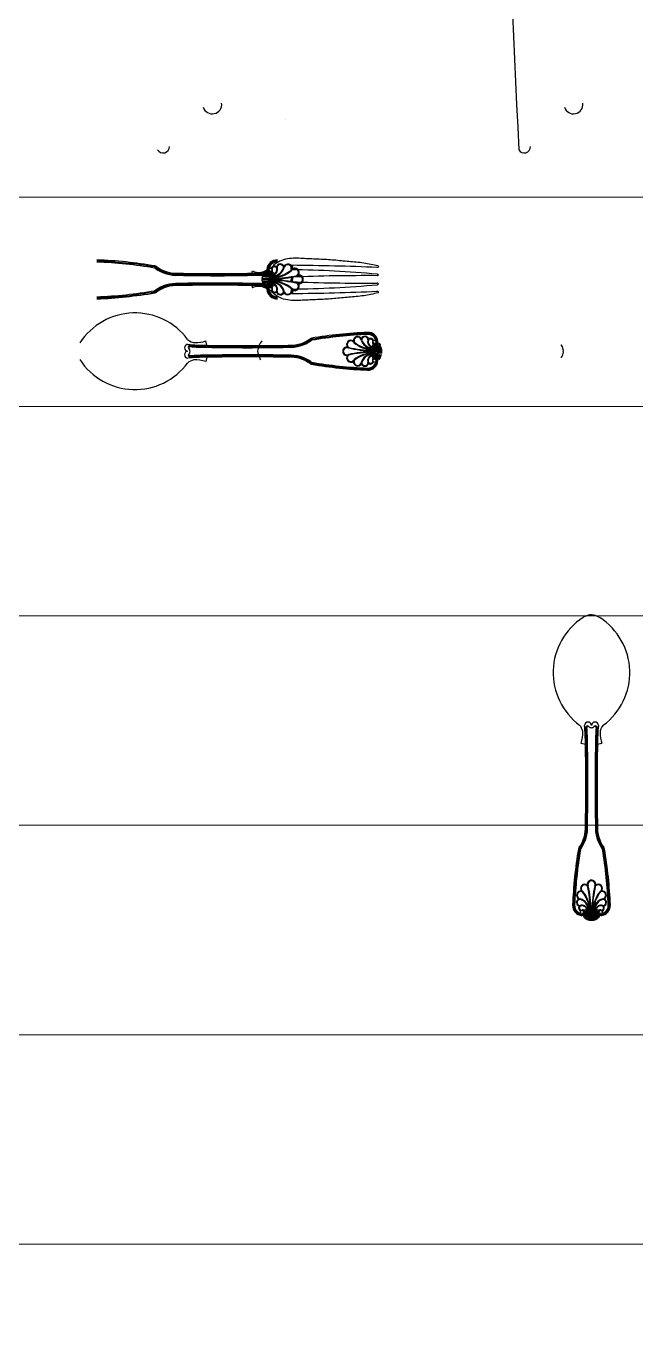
# Model space of a CAD drawing. Header units: millimetres. Extents: x -18512 to 101824, y -95768 to 52898.
# Drawn here: x 32313 to 32604, y -52095 to -51471 of the extents above; entities that cross this region are included whole.
import ezdxf

# ---------------------------------------------------------------- set-up
doc = ezdxf.new("R2010")
doc.units = ezdxf.units.MM
doc.header["$LTSCALE"] = 25
doc.layers.add('1547 I-StB-p-00-GA$0$WD-FURNITURE-DETAIL', color=126, linetype='Continuous')
doc.layers.add('wood flooring', color=8, linetype='Continuous', lineweight=13)

msp = doc.modelspace()

# ---------------------------------------------------------------- hatches: boundary and pattern name
at = {"layer": 'wood flooring'}
h = msp.add_hatch(dxfattribs=at)
h.set_pattern_fill('_USER', color=256, scale=100, pattern_type=0)
h.set_pattern_definition([(360, (338285.01, 171947.46), (-2e-14, 100), [])])
h.paths.add_polyline_path([(33755.49, -49171.88), (31012.89, -49171.88), (31012.89, -49811.47), (31012.89, -62446.88), (32698.09, -62446.88), (32698.09, -63146.88), (33808.09, -63146.88)])

# ---------------------------------------------------------------- linework, layer by layer
at = {"layer": '1547 I-StB-p-00-GA$0$WD-FURNITURE-DETAIL'}
for p, q in [((32437.21, -51515.46), (32437.21, -51515.46)), ((32439.93, -51586.83), (32439.93, -51585.41)), ((32440.64, -51586.83), (32440.64, -51585.41)), ((32421.26, -51588.81), (32421.51, -51587.74)), ((32431.17, -51591.62), (32426.24, -51591.52)), ((32426.3, -51590.99), (32431.17, -51591.3)), ((32431.16, -51590.99), (32426.42, -51590.46)), ((32431.15, -51590.68), (32426.6, -51589.91)), ((32431.14, -51590.37), (32426.86, -51589.38)), ((32431.12, -51590.05), (32427.19, -51588.87)), ((32431.1, -51589.75), (32427.59, -51588.39)), ((32431.07, -51589.44), (32428.04, -51587.96)), ((32439.93, -51591.05), (32439.93, -51591.77)), ((32439.93, -51592.5), (32439.93, -51591.77)), ((32440.64, -51591.05), (32440.64, -51591.77)), ((32440.64, -51592.5), (32440.64, -51591.77)), ((32421.26, -51594.74), (32421.51, -51595.81)), ((32431.17, -51591.93), (32426.24, -51592.03)), ((32426.3, -51592.55), (32431.17, -51592.24)), ((32431.16, -51592.55), (32426.42, -51593.09)), ((32431.15, -51592.87), (32426.6, -51593.63)), ((32431.14, -51593.18), (32426.86, -51594.17)), ((32431.12, -51593.49), (32427.19, -51594.68)), ((32431.1, -51593.8), (32427.59, -51595.16)), ((32431.07, -51594.11), (32428.04, -51595.58)), ((32430.96, -51595.06), (32430.58, -51595.06)), ((32439.93, -51596.72), (32439.93, -51598.14)), ((32440.64, -51596.72), (32440.64, -51598.14)), ((32399.65, -51623.22), (32399.17, -51621.15)), ((32478.75, -51624.13), (32482.15, -51622.81)), ((32478.78, -51623.83), (32481.71, -51622.4)), ((32478.88, -51622.91), (32479.25, -51622.91)), ((32399.67, -51628.96), (32399.2, -51631.03)), ((32483.39, -51625.33), (32478.68, -51625.63)), ((32478.68, -51625.94), (32483.45, -51625.84)), ((32478.68, -51626.24), (32483.45, -51626.34)), ((32483.39, -51626.84), (32478.68, -51626.54)), ((32478.69, -51625.33), (32483.28, -51624.81)), ((32478.69, -51626.84), (32483.28, -51627.36)), ((32478.7, -51625.03), (32483.1, -51624.29)), ((32478.7, -51627.15), (32483.1, -51627.89)), ((32478.71, -51624.72), (32482.85, -51623.77)), ((32478.71, -51627.45), (32482.85, -51628.4)), ((32478.73, -51624.42), (32482.54, -51623.27)), ((32478.73, -51627.75), (32482.54, -51628.9)), ((32478.75, -51628.05), (32482.15, -51629.37)), ((32478.78, -51628.35), (32481.71, -51629.78)), ((32580.45, -51813.83), (32578.37, -51813.36)), ((32586.19, -51813.81), (32588.26, -51813.33)), ((32581.06, -51892.93), (32579.63, -51895.87)), ((32581.36, -51892.91), (32580.04, -51896.31)), ((32581.65, -51892.89), (32580.5, -51896.69)), ((32581.95, -51892.87), (32581, -51897.01)), ((32582.26, -51892.86), (32581.52, -51897.26)), ((32582.56, -51892.85), (32582.04, -51897.44)), ((32582.56, -51897.55), (32582.86, -51892.84)), ((32583.17, -51892.84), (32583.07, -51897.61)), ((32583.47, -51892.84), (32583.56, -51897.61)), ((32584.07, -51897.55), (32583.77, -51892.84)), ((32584.07, -51892.85), (32584.59, -51897.44)), ((32584.38, -51892.86), (32585.12, -51897.26)), ((32584.68, -51892.87), (32585.63, -51897.01)), ((32584.98, -51892.89), (32586.13, -51896.69)), ((32585.28, -51892.91), (32586.6, -51896.31)), ((32585.58, -51892.93), (32587.01, -51895.87)), ((32586.5, -51893.04), (32586.5, -51893.41))]:
    msp.add_line(p, q, dxfattribs=at)
for centre, radius in [((32430.16, -51587.18), 0.807), ((32430.16, -51596.37), 0.807), ((32479.66, -51621.64), 0.781), ((32479.66, -51630.54), 0.781), ((32578.87, -51893.82), 0.781), ((32587.77, -51893.82), 0.781)]:
    msp.add_circle(centre, radius, dxfattribs=at)
for centre, radius, start, end in [((43056.58, -51022.75), 10520.2, 178.990587, 182.762769), ((32402.31, -51508.2), 4.51, 197.41464, 7.42277), ((32574.73, -51508.21), 4.51, 197.41464, 7.42277), ((32378.81, -51528.36), 3, 209.24681, 1.01409), ((32551.23, -51528.37), 3, 209.24681, 1.01409), ((32338.33, -51801.65), 218.36, 80.39252, 87.67127), ((32338.33, -51801.65), 218.87, 80.39252, 87.67127), ((32338.33, -51801.65), 219.38, 80.39252, 87.67127), ((32338.33, -51801.65), 219.38, 80.39252, 87.67127), ((32374.67, -51587.02), 1.69, 53.91929, 80.39252), ((32433.27, -51587.35), 4.9, 87.81295, 175.67093), ((32433.26, -51587.32), 4.36, 87.67986, 175.98062), ((32433.26, -51587.32), 3.85, 87.67986, 172.20689), ((32432.09, -51587.04), 1.62, 54.40564, 159.71409), ((32432.09, -51587.04), 1.62, 54.40564, 159.71409), ((32434.8, -51586.19), 1.82, 19.52396, 165.27709), ((32434.8, -51586.19), 1.82, 19.52396, 165.27709), ((32434.8, -51586.19), 1.51, 358.78424, 179.55904), ((32434.8, -51586.19), 1.51, 358.78424, 179.55904), ((32438.38, -51586.52), 2.08, 352.26248, 153.26726), ((32438.38, -51586.52), 2.08, 352.26248, 153.26726), ((32438.38, -51586.52), 1.77, 331.63335, 170.55921), ((32438.38, -51586.52), 1.77, 331.63335, 170.55921), ((32440.28, -51585.41), 0.354, 89.47736, 180), ((32430.72, -52769), 1183.99, 87.56792, 89.53708), ((32440.98, -51585.41), 0.344, 87.83621, 180.68135), ((32374.67, -51587.02), 0.678, 53.91929, 80.39252), ((32374.67, -51587.02), 1.19, 53.91929, 80.39252), ((32385.43, -51572.25), 17.6, 233.91929, 273.21721), ((32385.43, -51572.25), 17.1, 233.91929, 273.21721), ((32385.43, -51572.25), 16.59, 233.91929, 273.21721), ((32403.9, -50754.49), 835.51, 268.79592, 271.19165), ((32403.9, -50754.48), 835.01, 268.79584, 271.19174), ((32403.9, -50754.47), 834.52, 268.79575, 271.19182), ((32421.14, -51483.52), 105.29, 270.06408, 275.14105), ((32421.14, -51483.52), 105.8, 270.06408, 274.55624), ((32421.14, -51483.52), 106.31, 270.06408, 274.53015), ((32421.14, -51483.52), 106.31, 270.06408, 274.53015), ((32424.47, -51582.09), 6.38, 242.31309, 292.55963), ((32426.24, -51591.77), 0.256, 87.67085, 272.32915), ((32426.27, -51591.25), 0.264, 83.94764, 263.94764), ((32426.36, -51590.72), 0.275, 77.68238, 257.68238), ((32426.51, -51590.18), 0.286, 71.16419, 251.16419), ((32426.73, -51589.65), 0.296, 64.39486, 244.39486), ((32427.02, -51589.12), 0.305, 57.39634, 237.39634), ((32423.05, -51576.42), 12.19, 288.52334, 308.67995), ((32427.39, -51588.63), 0.312, 50.21947, 230.21947), ((32427.81, -51588.17), 0.312, 42.97141, 222.97141), ((32431.17, -51591.77), 4.93, 122.72018, 129.34778), ((32430.14, -51587.01), 1.75, 168.6831, 239.85785), ((32430.14, -51587.01), 1.23, 168.22436, 239.85785), ((32429.89, -51587.49), 1.21, 238.61747, 56.0831), ((32431.3, -51591.75), 1.82, 130.78539, 180.76087), ((32431.3, -51591.75), 1.82, 130.78539, 180.76087), ((32431.3, -51591.8), 1.82, 179.23913, 229.21461), ((32429.9, -51587.08), 1.06, 249.08378, 354.7865), ((32429.49, -51590.14), 0.645, 336.40917, 85.97071), ((32429.52, -51589.8), 0.817, 315.54419, 88.5176), ((32430.58, -51590.08), 1.69, 270, 90), ((32430.58, -51593.47), 1.69, 270, 90), ((32432.09, -51587.04), 1.31, 54.40564, 165.31334), ((32432, -51586.96), 1.2, 35.58534, 167.93516), ((32408.37, -51591.53), 22.8, 359.38551, 8.53825), ((32408.37, -51592.02), 22.8, 351.46175, 0.61449), ((32430.84, -51587.13), 2.31, 275.80756, 21.99045), ((32430.83, -51587.13), 2.63, 275.80055, 21.10788), ((32431.16, -51584.69), 5.37, 270.03992, 343.34123), ((32431.17, -51584.69), 5.67, 269.99654, 344.28767), ((32430.52, -51575.73), 14.96, 272.46639, 308.97297), ((32430.53, -51575.75), 15.26, 272.39522, 309.23786), ((32429.42, -51529.09), 62.24, 271.6084, 282.37674), ((32429.45, -51529.42), 62.22, 271.5779, 282.51661), ((32432.46, -51586.49), 0.637, 21.92291, 52.63444), ((32440.28, -51586.83), 0.354, 180, 269.27156), ((32440.28, -51591.05), 0.354, 92.45285, 180), ((32441.71, -51588.45), 1.77, 306.21356, 149.93084), ((32474.79, -52423), 833.02, 89.57561, 92.37531), ((32434.89, -52091.23), 504.08, 84.75533, 89.38699), ((32441.71, -51588.45), 2.08, 322.8986, 127.59919), ((32441, -51586.82), 0.368, 180.91883, 267.04538), ((32441.05, -51591.07), 0.413, 100.3988, 176.75405), ((32443.68, -51591.77), 1.77, 245.43065, 90), ((32443.68, -51591.77), 1.77, 270, 114.56935), ((32443.68, -51591.77), 2.08, 261.76469, 90), ((32443.68, -51591.77), 2.08, 270, 98.23531), ((32338.33, -51381.89), 218.36, 272.32873, 279.60748), ((32338.33, -51381.89), 218.87, 272.32873, 279.60748), ((32374.67, -51596.52), 0.678, 279.60748, 306.08071), ((32374.67, -51596.52), 1.19, 279.60748, 306.08071), ((32374.67, -51596.52), 1.69, 279.60748, 306.08071), ((32385.43, -51611.3), 17.6, 86.78279, 126.08071), ((32385.43, -51611.3), 17.1, 86.78279, 126.08071), ((32385.43, -51611.3), 16.59, 86.78279, 126.08071), ((32403.81, -52429.05), 835.51, 88.80214, 91.19786), ((32403.81, -52429.06), 835.01, 88.80205, 91.19795), ((32403.81, -52429.07), 834.52, 88.80197, 91.19803), ((32421.14, -51700.03), 106.31, 85.46985, 89.93592), ((32421.14, -51700.03), 105.8, 85.44376, 89.93592), ((32421.14, -51700.03), 105.29, 84.85895, 89.93592), ((32424.47, -51601.46), 6.38, 67.44037, 117.68691), ((32426.27, -51592.29), 0.264, 96.05236, 276.05236), ((32426.36, -51592.82), 0.275, 102.31762, 282.31762), ((32426.51, -51593.36), 0.286, 108.83581, 288.83581), ((32426.73, -51593.9), 0.296, 115.60514, 295.60514), ((32427.02, -51594.42), 0.305, 122.60366, 302.60366), ((32423.05, -51607.13), 12.19, 51.32005, 71.47666), ((32427.39, -51594.92), 0.312, 129.78053, 309.78053), ((32427.81, -51595.37), 0.312, 137.02859, 317.02859), ((32431.17, -51591.77), 4.93, 230.65222, 237.27982), ((32430.14, -51596.54), 1.75, 120.14215, 191.3169), ((32433.27, -51596.2), 4.9, 184.32907, 272.18705), ((32430.14, -51596.54), 1.23, 120.14215, 179.67328), ((32433.26, -51596.22), 4.36, 184.01938, 272.32014), ((32429.89, -51596.06), 1.21, 303.9169, 121.38253), ((32433.26, -51596.22), 3.85, 187.79311, 272.32014), ((32429.9, -51596.47), 1.06, 5.2135, 110.91622), ((32429.49, -51593.41), 0.645, 274.02929, 23.59083), ((32429.52, -51593.75), 0.817, 271.4824, 44.45581), ((32432.09, -51596.5), 1.62, 200.28591, 305.59436), ((32432.09, -51596.5), 1.31, 194.68666, 305.59436), ((32430.77, -51596.51), 2.42, 341.02499, 82.72373), ((32430.82, -51596.42), 2.64, 339.00097, 83.95927), ((32431.16, -51598.86), 5.37, 16.65877, 90.45626), ((32431.17, -51598.85), 5.67, 15.71233, 90.28988), ((32430.52, -51607.82), 14.96, 51.02703, 87.58923), ((32430.53, -51607.8), 15.26, 50.76214, 87.62363), ((32429.45, -51654.12), 62.21, 77.48292, 88.42257), ((32429.42, -51654.46), 62.24, 77.62326, 88.3916), ((32432.46, -51597.06), 0.637, 307.36556, 338.07709), ((32434.8, -51597.35), 1.82, 194.72291, 340.47604), ((32434.8, -51597.35), 1.51, 180.44096, 1.21576), ((32438.38, -51597.03), 2.08, 206.73274, 7.73752), ((32438.38, -51597.03), 1.77, 189.44079, 28.36665), ((32440.28, -51592.5), 0.354, 180, 267.54715), ((32440.28, -51596.72), 0.354, 90.72844, 180), ((32441.71, -51595.09), 1.77, 210.06916, 53.78644), ((32474.79, -50760.54), 833.02, 267.62469, 270.42439), ((32434.89, -51092.32), 504.08, 270.61301, 275.24467), ((32430.72, -50414.54), 1183.99, 270.46292, 272.43208), ((32441.71, -51595.09), 2.08, 232.40081, 37.1014), ((32441.05, -51592.47), 0.413, 183.24595, 259.6012), ((32441, -51596.73), 0.368, 92.95462, 179.08117), ((32338.33, -51381.89), 219.38, 272.32873, 279.60748), ((32338.33, -51381.89), 219.38, 272.32873, 279.60748), ((32440.28, -51598.14), 0.354, 180, 270.52264), ((32440.98, -51598.14), 0.344, 179.31865, 272.16379), ((32365.4, -51639.11), 31.32, 36.60686, 147.05541), ((32390.64, -51624.45), 1.64, 90, 270), ((32394.28, -51616.7), 5.28, 225.02429, 270.53007), ((32399.77, -51521.29), 101.92, 264.85895, 269.93592), ((32394.33, -51607.55), 14.43, 269.38801, 289.62385), ((32432.75, -51626.86), 8.83, 139.80875, 174.95152), ((32439.5, -51607.19), 17.04, 266.78279, 306.08071), ((32439.5, -51607.19), 16.55, 266.78279, 306.08071), ((32439.5, -51607.19), 16.06, 266.78279, 306.08071), ((32449.92, -51621.49), 1.64, 99.60748, 126.08071), ((32449.92, -51621.49), 1.15, 99.60748, 126.08071), ((32449.92, -51621.49), 0.656, 99.60748, 126.08071), ((32485.09, -51829.26), 212.37, 92.32873, 99.60748), ((32485.09, -51829.26), 212.37, 92.32873, 99.60748), ((32485.09, -51829.26), 211.87, 92.32873, 99.60748), ((32485.09, -51829.26), 211.38, 92.32873, 99.60748), ((32468.47, -51622.87), 2.02, 52.40081, 217.1014), ((32468.47, -51622.87), 1.72, 30.06916, 233.78644), ((32471.71, -51621), 2.02, 26.73274, 187.73752), ((32479.3, -51610.57), 14.77, 230.76214, 267.62363), ((32471.71, -51621), 1.72, 9.44079, 208.36665), ((32479.31, -51610.55), 14.49, 231.02703, 267.58923), ((32478.68, -51619.23), 5.49, 195.71233, 270.28988), ((32475.17, -51620.68), 1.77, 14.72291, 160.47604), ((32475.17, -51620.68), 1.46, 0.44096, 181.21576), ((32478.69, -51619.23), 5.2, 196.65877, 270.45626), ((32476.65, -51621.8), 4.74, 4.32907, 92.18705), ((32479.02, -51621.59), 2.55, 159.00097, 263.95927), ((32476.65, -51621.78), 4.22, 4.01938, 92.32014), ((32476.65, -51621.78), 3.73, 7.79311, 92.32014), ((32479.07, -51621.5), 2.34, 161.02499, 262.72373), ((32477.43, -51620.97), 0.616, 127.36556, 158.07709), ((32477.79, -51621.51), 1.57, 20.28591, 125.59436), ((32477.79, -51621.51), 1.26, 14.68666, 125.59436), ((32500.75, -51625.85), 22.07, 171.46175, 180.61449), ((32479.92, -51621.94), 1.17, 123.9169, 301.38253), ((32479.91, -51621.54), 1.03, 185.2135, 290.91622), ((32479.68, -51621.48), 1.19, 300.14215, 359.67328), ((32479.68, -51621.48), 1.7, 300.14215, 11.3169), ((32478.68, -51626.09), 4.77, 50.65222, 57.27982), ((32481.93, -51622.6), 0.302, 317.02859, 137.02859), ((32482.34, -51623.04), 0.302, 309.78053, 129.78053), ((32390.64, -51627.73), 1.64, 90, 270), ((32399.77, -51730.88), 101.92, 90.06408, 95.14105), ((32391.65, -51624.18), 0.791, 91.4824, 224.45581), ((32391.65, -51628), 0.791, 135.54419, 268.5176), ((32391.68, -51624.5), 0.624, 94.02929, 203.59083), ((32391.68, -51627.67), 0.624, 156.40917, 265.97071), ((32389.94, -51626.06), 1.76, 359.23913, 49.21461), ((32389.94, -51626.11), 1.76, 310.78539, 0.76087), ((32389.94, -51626.11), 1.76, 310.78539, 0.76087), ((32399.77, -51521.29), 102.42, 265.44376, 269.93592), ((32399.77, -51730.88), 102.42, 90.06408, 94.55624), ((32399.77, -51521.29), 102.91, 265.46985, 269.93592), ((32399.77, -51730.88), 102.91, 90.06408, 94.53015), ((32399.77, -51730.88), 102.91, 90.06408, 94.53015), ((32419.13, -50549.64), 1074.74, 268.96086, 271.03914), ((32419.03, -52702.54), 1074.74, 88.95547, 91.03375), ((32419.13, -50549.64), 1073.76, 268.96086, 271.03914), ((32419.13, -50549.64), 1074.25, 268.96086, 271.03914), ((32419.03, -52702.54), 1074.25, 88.95547, 91.03375), ((32419.03, -52702.54), 1073.76, 88.95547, 91.03375), ((32429.9, -51626.09), 5.94, 180, 210.46252), ((32432.75, -51625.31), 8.83, 205.41403, 213.19798), ((32439.5, -51644.99), 17.04, 53.91929, 93.21721), ((32439.5, -51644.99), 16.55, 53.91929, 93.21721), ((32439.5, -51644.99), 16.06, 53.91929, 93.21721), ((32466.58, -51626.09), 2.02, 81.76469, 270), ((32466.58, -51626.09), 2.02, 90, 278.23531), ((32466.58, -51626.09), 1.72, 65.43065, 270), ((32466.58, -51626.09), 1.72, 90, 294.56935), ((32468.47, -51629.3), 2.02, 142.8986, 307.59919), ((32468.47, -51629.3), 1.72, 126.21356, 329.93084), ((32480.34, -51565.73), 60.23, 257.48292, 268.42257), ((32480.34, -51686.45), 60.23, 91.5779, 102.51661), ((32480.37, -51565.41), 60.25, 257.62326, 268.3916), ((32480.37, -51686.77), 60.25, 91.6084, 102.37674), ((32479.3, -51641.6), 14.77, 92.39522, 129.23786), ((32479.31, -51641.62), 14.49, 92.46639, 128.97297), ((32478.68, -51632.94), 5.49, 89.99654, 164.28767), ((32478.69, -51632.95), 5.2, 90.03992, 163.34123), ((32479.01, -51630.59), 2.54, 95.80055, 201.10788), ((32479, -51630.58), 2.24, 95.80756, 201.99045), ((32500.75, -51626.32), 22.07, 179.38551, 188.53825), ((32479.92, -51630.23), 1.17, 58.61747, 236.0831), ((32479.68, -51630.7), 1.7, 348.6831, 59.85785), ((32482.34, -51629.13), 0.302, 230.21947, 50.21947), ((32568.91, -51623.52), 0.296, 302.60366, 122.60366), ((32568.91, -51628.65), 0.296, 237.39634, 57.39634), ((32569.19, -51624.03), 0.287, 295.60514, 115.60514), ((32569.19, -51628.15), 0.287, 244.39486, 64.39486), ((32569.4, -51624.55), 0.277, 288.83581, 108.83581), ((32569.4, -51627.63), 0.277, 251.16419, 71.16419), ((32569.55, -51625.07), 0.266, 282.31762, 102.31762), ((32569.55, -51627.1), 0.266, 257.68238, 77.68238), ((32569.63, -51625.58), 0.256, 276.05236, 96.05236), ((32569.63, -51626.59), 0.256, 263.94764, 83.94764), ((32569.66, -51626.09), 0.248, 267.67085, 92.32915), ((32365.4, -51613.06), 31.32, 212.94459, 323.39314), ((32394.28, -51635.47), 5.28, 98.97519, 134.97571), ((32394.43, -51644.65), 14.43, 70.71283, 93.9014), ((32449.92, -51630.69), 1.64, 233.91929, 260.39252), ((32449.92, -51630.69), 1.15, 233.91929, 260.39252), ((32449.92, -51630.69), 0.656, 233.91929, 260.39252), ((32485.09, -51422.92), 212.37, 260.39252, 267.67127), ((32485.09, -51422.92), 212.37, 260.39252, 267.67127), ((32485.09, -51422.92), 211.87, 260.39252, 267.67127), ((32485.09, -51422.92), 211.38, 260.39252, 267.67127), ((32471.71, -51631.17), 2.02, 172.26248, 333.26726), ((32471.71, -51631.17), 2.02, 172.26248, 333.26726), ((32471.71, -51631.17), 1.72, 151.63335, 350.55921), ((32471.71, -51631.17), 1.72, 151.63335, 350.55921), ((32475.17, -51631.49), 1.77, 199.52396, 345.27709), ((32475.17, -51631.49), 1.77, 199.52396, 345.27709), ((32475.17, -51631.49), 1.46, 178.78424, 359.55904), ((32475.17, -51631.49), 1.46, 178.78424, 359.55904), ((32476.65, -51630.37), 4.74, 267.81295, 355.67093), ((32476.65, -51630.4), 4.22, 267.67986, 355.98062), ((32476.65, -51630.4), 3.73, 267.67986, 352.20689), ((32477.43, -51631.2), 0.616, 201.92291, 232.63444), ((32477.79, -51630.66), 1.57, 234.40564, 339.71409), ((32477.79, -51630.66), 1.57, 234.40564, 339.71409), ((32477.88, -51630.74), 1.16, 215.58534, 347.93516), ((32477.79, -51630.66), 1.26, 234.40564, 345.31334), ((32479.91, -51630.63), 1.03, 69.08378, 174.7865), ((32479.68, -51630.7), 1.19, 348.22436, 59.85785), ((32478.68, -51626.09), 4.77, 302.72018, 309.34778), ((32481.93, -51629.57), 0.302, 222.97141, 42.97141), ((32596.34, -51779.56), 31.32, 122.94459, 233.39314), ((32584.09, -51760.7), 8.83, 115.41403, 123.19798), ((32583.32, -51757.85), 5.94, 90, 120.46252), ((32582.54, -51760.7), 8.83, 49.80875, 84.95152), ((32570.29, -51779.56), 31.32, 306.60686, 57.05541), ((32581.68, -51804.79), 1.64, 0, 180), ((32584.96, -51804.79), 1.64, 0, 180), ((32573.93, -51808.43), 5.28, 8.97519, 44.97571), ((32564.75, -51808.59), 14.43, 340.71283, 3.9014), ((32478.52, -51813.93), 101.92, 0.06408, 5.14105), ((32581.41, -51805.81), 0.791, 45.54419, 178.5176), ((32478.52, -51813.93), 102.42, 0.06408, 4.55624), ((32581.73, -51805.84), 0.624, 66.40917, 175.97071), ((32478.52, -51813.93), 102.91, 0.06408, 4.53015), ((32478.52, -51813.93), 102.91, 0.06408, 4.53015), ((32583.29, -51804.1), 1.76, 220.78539, 270.76087), ((32583.29, -51804.1), 1.76, 220.78539, 270.76087), ((32583.34, -51804.1), 1.76, 269.23913, 319.21461), ((32584.9, -51805.84), 0.624, 4.02929, 113.59083), ((32585.23, -51805.81), 0.791, 1.4824, 134.45581), ((32688.11, -51813.93), 102.91, 175.46985, 179.93592), ((32688.11, -51813.93), 102.42, 175.44376, 179.93592), ((32688.11, -51813.93), 101.92, 174.85895, 179.93592), ((32592.7, -51808.43), 5.28, 135.02429, 180.53007), ((32601.85, -51808.48), 14.43, 179.38801, 199.62385), ((31506.86, -51833.18), 1073.76, 358.95547, 1.03375), ((31506.86, -51833.18), 1074.25, 358.95547, 1.03375), ((31506.86, -51833.18), 1074.74, 358.95547, 1.03375), ((33659.77, -51833.29), 1074.74, 178.96086, 181.03914), ((33659.77, -51833.29), 1074.25, 178.96086, 181.03914), ((33659.77, -51833.29), 1073.76, 178.96086, 181.03914), ((32564.42, -51853.66), 16.06, 323.91929, 3.21721), ((32564.42, -51853.66), 16.55, 323.91929, 3.21721), ((32564.42, -51853.66), 17.04, 323.91929, 3.21721), ((32602.22, -51853.66), 17.04, 176.78279, 216.08071), ((32602.22, -51853.66), 16.55, 176.78279, 216.08071), ((32602.22, -51853.66), 16.06, 176.78279, 216.08071), ((32786.49, -51899.25), 212.37, 170.39252, 177.67127), ((32786.49, -51899.25), 212.37, 170.39252, 177.67127), ((32786.49, -51899.25), 211.87, 170.39252, 177.67127), ((32786.49, -51899.25), 211.38, 170.39252, 177.67127), ((32578.72, -51864.08), 1.64, 143.91929, 170.39252), ((32578.72, -51864.08), 1.15, 143.91929, 170.39252), ((32578.72, -51864.08), 0.656, 143.91929, 170.39252), ((32587.92, -51864.08), 0.656, 9.60748, 36.08071), ((32380.15, -51899.25), 211.38, 2.32873, 9.60748), ((32587.92, -51864.08), 1.15, 9.60748, 36.08071), ((32380.15, -51899.25), 211.87, 2.32873, 9.60748), ((32587.92, -51864.08), 1.64, 9.60748, 36.08071), ((32380.15, -51899.25), 212.37, 2.32873, 9.60748), ((32380.15, -51899.25), 212.37, 2.32873, 9.60748), ((32583.32, -51880.73), 2.02, 351.76469, 180), ((32583.32, -51880.73), 2.02, 0, 188.23531), ((32583.32, -51880.73), 1.72, 335.43065, 180), ((32583.32, -51880.73), 1.72, 0, 204.56935), ((32578.23, -51885.86), 2.02, 82.26248, 243.26726), ((32578.23, -51885.86), 2.02, 82.26248, 243.26726), ((32578.23, -51885.86), 1.72, 61.63335, 260.55921), ((32578.23, -51885.86), 1.72, 61.63335, 260.55921), ((32580.1, -51882.63), 2.02, 52.8986, 217.59919), ((32580.1, -51882.63), 1.72, 36.21356, 239.93084), ((32567.78, -51893.46), 14.49, 2.46639, 38.97297), ((32567.8, -51893.46), 14.77, 2.39522, 39.23786), ((32522.64, -51894.53), 60.25, 1.6084, 12.37674), ((32522.96, -51894.5), 60.23, 1.5779, 12.51661), ((32643.67, -51894.5), 60.23, 167.48292, 178.42257), ((32644, -51894.53), 60.25, 167.62326, 178.3916), ((32598.83, -51893.46), 14.77, 140.76214, 177.62363), ((32598.85, -51893.46), 14.49, 141.02703, 177.58923), ((32586.53, -51882.63), 1.72, 300.06916, 143.78644), ((32586.53, -51882.63), 2.02, 322.40081, 127.1014), ((32588.4, -51885.86), 1.72, 279.44079, 118.36665), ((32588.4, -51885.86), 2.02, 296.73274, 97.73752), ((32579.03, -51890.8), 4.74, 177.81295, 265.67093), ((32579.01, -51890.81), 4.22, 177.67986, 265.98062), ((32579.01, -51890.81), 3.73, 177.67986, 262.20689), ((32577.91, -51889.33), 1.77, 109.52396, 255.27709), ((32577.91, -51889.33), 1.77, 109.52396, 255.27709), ((32577.91, -51889.33), 1.46, 88.78424, 269.55904), ((32577.91, -51889.33), 1.46, 88.78424, 269.55904), ((32578.74, -51891.95), 1.57, 144.40564, 249.71409), ((32578.74, -51891.95), 1.57, 144.40564, 249.71409), ((32578.74, -51891.95), 1.26, 144.40564, 255.31334), ((32578.66, -51892.03), 1.16, 125.58534, 257.93516), ((32578.2, -51891.59), 0.616, 111.92291, 142.63444), ((32578.82, -51893.17), 2.54, 5.80055, 111.10788), ((32576.46, -51892.84), 5.49, 359.99654, 74.28767), ((32576.46, -51892.85), 5.2, 0.03992, 73.34123), ((32578.82, -51893.16), 2.24, 5.80756, 111.99045), ((32590.17, -51892.84), 5.49, 105.71233, 180.28988), ((32590.18, -51892.85), 5.2, 106.65877, 180.45626), ((32587.82, -51893.18), 2.55, 69.00097, 173.95927), ((32587.9, -51893.23), 2.34, 71.02499, 172.72373), ((32587.63, -51890.81), 4.22, 274.01938, 2.32014), ((32587.6, -51890.8), 4.74, 274.32907, 2.18705), ((32587.63, -51890.81), 3.73, 277.79311, 2.32014), ((32587.89, -51891.95), 1.26, 284.68666, 35.59436), ((32587.89, -51891.95), 1.57, 290.28591, 35.59436), ((32588.43, -51891.59), 0.616, 37.36556, 68.07709), ((32588.72, -51889.33), 1.46, 270.44096, 91.21576), ((32588.72, -51889.33), 1.77, 284.72291, 70.47604), ((32579.17, -51894.07), 1.17, 328.61747, 146.0831), ((32578.71, -51893.83), 1.7, 258.6831, 329.85785), ((32578.71, -51893.83), 1.19, 258.22436, 329.85785), ((32578.77, -51894.06), 1.03, 339.08378, 84.7865), ((32583.32, -51892.84), 4.77, 212.72018, 219.34778), ((32579.83, -51896.09), 0.302, 132.97141, 312.97141), ((32583.08, -51914.91), 22.07, 89.38551, 98.53825), ((32580.27, -51896.5), 0.302, 140.21947, 320.21947), ((32580.75, -51896.85), 0.296, 147.39634, 327.39634), ((32581.26, -51897.14), 0.287, 154.39486, 334.39486), ((32581.78, -51897.35), 0.277, 161.16419, 341.16419), ((32582.3, -51897.5), 0.266, 167.68238, 347.68238), ((32582.81, -51897.58), 0.256, 173.94764, 353.94764), ((32583.32, -51897.61), 0.248, 177.67085, 2.32915), ((32583.55, -51914.91), 22.07, 81.46175, 90.61449), ((32583.82, -51897.58), 0.256, 186.05236, 6.05236), ((32584.33, -51897.5), 0.266, 192.31762, 12.31762), ((32584.85, -51897.35), 0.277, 198.83581, 18.83581), ((32585.37, -51897.14), 0.287, 205.60514, 25.60514), ((32585.88, -51896.85), 0.296, 212.60366, 32.60366), ((32586.36, -51896.5), 0.302, 219.78053, 39.78053), ((32587.46, -51894.07), 1.17, 33.9169, 211.38253), ((32587.93, -51893.83), 1.7, 210.14215, 281.3169), ((32586.8, -51896.09), 0.302, 227.02859, 47.02859), ((32587.86, -51894.06), 1.03, 95.2135, 200.91622), ((32587.93, -51893.83), 1.19, 210.14215, 269.67328), ((32583.32, -51892.84), 4.77, 320.65222, 327.27982)]:
    msp.add_arc(centre, radius, start, end, dxfattribs=at)
at = {"layer": '1547 I-StB-p-00-GA$0$WD-FURNITURE-DETAIL', "extrusion": (0, 0, -1)}
for centre, major_axis, ratio, start_param, end_param in [((32480.96, -51585.66), (-0.707, 0), 0.592719, 2.305035, 4.854822), ((32480.96, -51589.63), (0.707, 0), 0.525862, 4.712389, 7.853982)]:
    msp.add_ellipse(centre, major_axis=major_axis, ratio=ratio, start_param=start_param, end_param=end_param, dxfattribs=at)
at = {"layer": '1547 I-StB-p-00-GA$0$WD-FURNITURE-DETAIL'}
for centre, ratio, start_param, end_param in [((32480.96, -51597.88), 0.592719, -0.836557, 1.713229), ((32480.96, -51593.91), 0.525862, 4.712389, 7.853982)]:
    msp.add_ellipse(centre, major_axis=(0.707, 0), ratio=ratio, start_param=start_param, end_param=end_param, dxfattribs=at)
for points in [[(32481.44, -51585.35), (32479.17, -51584.83), (32474.58, -51583.8), (32467.51, -51583.35), (32460.46, -51582.49), (32453.37, -51582.17), (32446.29, -51581.87), (32439.09, -51581.34), (32433.41, -51583.19), (32431.15, -51585.46), (32430.67, -51585.94)], [(32481.44, -51598.19), (32479.17, -51598.71), (32474.58, -51599.75), (32467.51, -51600.19), (32460.46, -51601.06), (32453.37, -51601.38), (32446.29, -51601.68), (32439.09, -51602.21), (32433.41, -51600.36), (32431.15, -51598.09), (32430.67, -51597.61)]]:
    msp.add_open_spline(points, degree=3, knots=[0.294726, 0.294726, 0.294726, 0.294726, 8.898289, 17.667298, 26.436307, 35.172697, 43.900914, 52.62913, 61.961467, 64.457874, 64.457874, 64.457874, 64.457874], dxfattribs=at)

doc.saveas('drawing.dxf')
